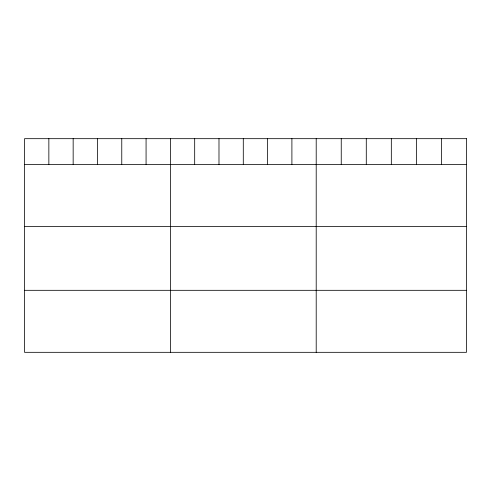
<?xml version="1.0" encoding="UTF-8"?>
<svg xmlns="http://www.w3.org/2000/svg" width="491" height="491" viewBox="0 0 491 491"><rect width="100%" height="100%" fill="white"/><g stroke="black" fill="none" stroke-linecap="round" stroke-linejoin="round"><path stroke-width="0.74" d="M24.55 164.411L466.45 164.411M24.55 226.425L466.45 226.425M24.55 290.316L466.45 290.316M441.409 138.677L441.409 164.411M416.368 138.677L416.368 164.411M391.327 138.677L391.327 164.411M366.286 138.677L366.286 164.411M341.245 138.677L341.245 164.411M316.204 138.677L316.204 352.323M291.9 138.677L291.9 164.411M267.595 138.677L267.595 164.411M243.29 138.677L243.29 164.411M218.986 138.677L218.986 164.411M194.681 138.677L194.681 164.411M170.377 138.677L170.377 352.323M146.072 138.677L146.072 164.411M121.768 138.677L121.768 164.411M97.464 138.677L97.464 164.411M73.159 138.677L73.159 164.411M48.854 138.677L48.854 164.411M466.45 138.677L24.55 138.677L24.55 352.323L466.45 352.323L466.45 138.677"/></g></svg>
